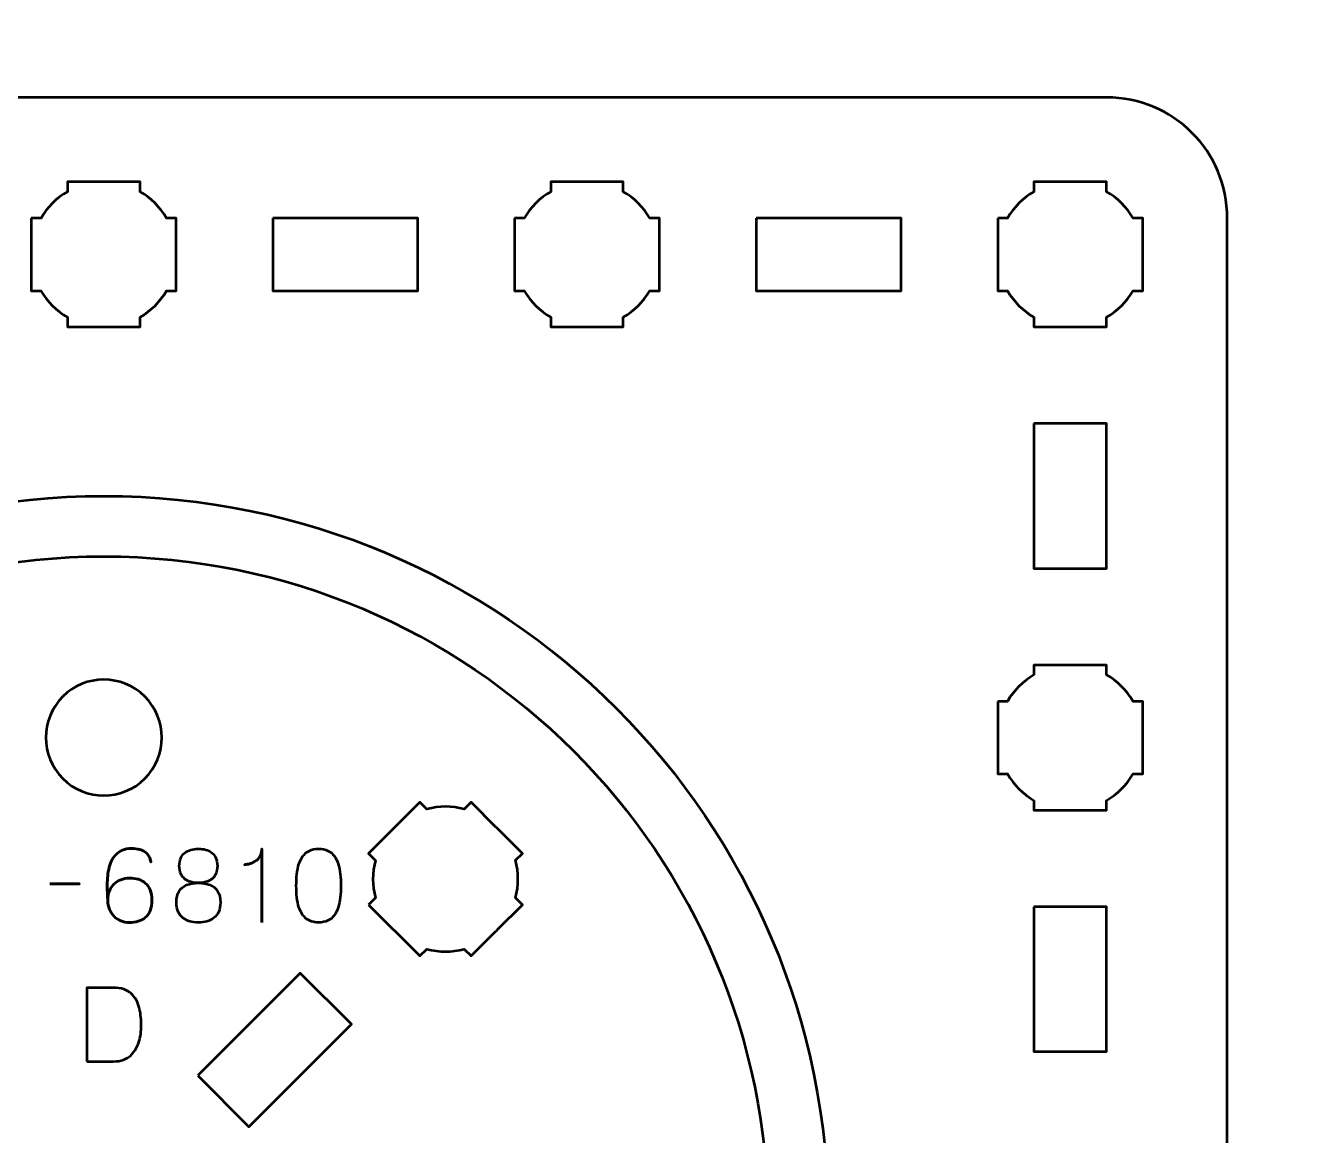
# Model space of a CAD drawing. Header units: centimetres. Extents: x -21 to 0, y -29.7 to 0.
# Drawn here: x -15.82 to -10.5, y -15.12 to -10.53 of the extents above; entities that cross this region are included whole.
import ezdxf

# ---------------------------------------------------------------- set-up
doc = ezdxf.new("R2010")
doc.units = ezdxf.units.CM
doc.header["$MEASUREMENT"] = 0
doc.layers.add('Layer 1', color=7, linetype='Continuous')

msp = doc.modelspace()

# ---------------------------------------------------------------- linework, layer by layer
at = {"layer": 'Layer 1', "color": 3, "lineweight": 53}
for centre, major_axis in [((-15.49369, -15.47442), (0, 3)), ((-15.49368, -15.47441), (0, 2.75))]:
    msp.add_ellipse(centre, major_axis=major_axis, ratio=1, dxfattribs=at)
at = {"layer": 'Layer 1', "color": 1, "lineweight": 53}
msp.add_open_spline([(-21.00003, -29.19995), (-21.00003, -29.19995), (-21.00003, -1.69992), (-21.00003, -1.69992), (-21.00003, -1.69992), (-21.00003, -1.61709), (-20.93286, -1.54992), (-20.85003, -1.54992), (-20.85003, -1.54992), (-20.7672, -1.54992), (-20.70003, -1.48275), (-20.70003, -1.39992), (-20.70003, -1.39992), (-20.70003, -1.31709), (-20.7672, -1.24992), (-20.85003, -1.24992), (-20.85003, -1.24992), (-20.93286, -1.24992), (-21.00003, -1.18275), (-21.00003, -1.09992), (-21.00003, -1.09992), (-21.00003, -1.09992), (-21.00003, -0.49992), (-21.00003, -0.49992), (-21.00003, -0.49992), (-21.00003, -0.22295), (-20.77694, 0.00004), (-20.49994, 0.00004), (-20.49994, 0.00004), (-20.49994, 0.00004), (-0.50008, 0.00004), (-0.50008, 0.00004), (-0.50008, 0.00004), (-0.22294, 0.00004), (0.00002, -0.22295), (0.00002, -0.49992), (0.00002, -0.49992), (0.00002, -0.49992), (0.00002, -29.19995), (0.00002, -29.19995), (0.00002, -29.19995), (0.00002, -29.47695), (-0.22294, -29.70004), (-0.50008, -29.70004), (-0.50008, -29.70004), (-0.50008, -29.70004), (-20.49994, -29.70004), (-20.49994, -29.70004), (-20.49994, -29.70004), (-20.77694, -29.70004), (-21.00003, -29.47695), (-21.00003, -29.19995)], degree=3, knots=[0, 0, 0, 0, 0.0769231, 0.0769231, 0.0769231, 0.0769231, 0.1538462, 0.1538462, 0.1538462, 0.1538462, 0.2307692, 0.2307692, 0.2307692, 0.2307692, 0.3076923, 0.3076923, 0.3076923, 0.3076923, 0.3846154, 0.3846154, 0.3846154, 0.3846154, 0.4615385, 0.4615385, 0.4615385, 0.4615385, 0.5384615, 0.5384615, 0.5384615, 0.5384615, 0.6153846, 0.6153846, 0.6153846, 0.6153846, 0.6923077, 0.6923077, 0.6923077, 0.6923077, 0.7692308, 0.7692308, 0.7692308, 0.7692308, 0.8461538, 0.8461538, 0.8461538, 0.8461538, 0.9230769, 0.9230769, 0.9230769, 0.9230769, 1, 1, 1, 1], dxfattribs=at)
at = {"layer": 'Layer 1', "color": 3, "lineweight": 53}
msp.add_open_spline([(-19.64363, -10.82436), (-19.64363, -10.82436), (-11.34373, -10.82436), (-11.34373, -10.82436), (-11.34373, -10.82436), (-11.06673, -10.82436), (-10.84363, -11.04746), (-10.84363, -11.32446), (-10.84363, -11.32446), (-10.84363, -11.32446), (-10.84363, -19.62436), (-10.84363, -19.62436), (-10.84363, -19.62436), (-10.84363, -19.90136), (-11.06673, -20.12446), (-11.34373, -20.12446), (-11.34373, -20.12446), (-11.34373, -20.12446), (-19.64363, -20.12446), (-19.64363, -20.12446), (-19.64363, -20.12446), (-19.92063, -20.12446), (-20.14373, -19.90136), (-20.14373, -19.62436), (-20.14373, -19.62436), (-20.14373, -19.62436), (-20.14373, -11.32446), (-20.14373, -11.32446), (-20.14373, -11.32446), (-20.14373, -11.04746), (-19.92063, -10.82436), (-19.64363, -10.82436)], degree=3, knots=[0, 0, 0, 0, 0.125, 0.125, 0.125, 0.125, 0.25, 0.25, 0.25, 0.25, 0.375, 0.375, 0.375, 0.375, 0.5, 0.5, 0.5, 0.5, 0.625, 0.625, 0.625, 0.625, 0.75, 0.75, 0.75, 0.75, 0.875, 0.875, 0.875, 0.875, 1, 1, 1, 1], dxfattribs=at)
at = {"layer": 'Layer 1', "lineweight": 53}
for points, knots in [([(-15.79369, -11.32438), (-15.79369, -11.32438), (-15.75349, -11.32438), (-15.75349, -11.32438), (-15.75349, -11.32438), (-15.72716, -11.27886), (-15.6892, -11.24093), (-15.64369, -11.2146), (-15.64369, -11.2146), (-15.64369, -11.2146), (-15.64369, -11.17438), (-15.64369, -11.17438), (-15.64369, -11.17438), (-15.64369, -11.17438), (-15.34369, -11.17438), (-15.34369, -11.17438), (-15.34369, -11.17438), (-15.34369, -11.17438), (-15.34369, -11.21457), (-15.34369, -11.21457), (-15.34369, -11.21457), (-15.29816, -11.2409), (-15.26017, -11.27885), (-15.23381, -11.32438), (-15.23381, -11.32438), (-15.23381, -11.32438), (-15.19369, -11.32438), (-15.19369, -11.32438), (-15.19369, -11.32438), (-15.19369, -11.32438), (-15.19369, -11.4698), (-15.19369, -11.4698), (-15.19369, -11.4698), (-15.19369, -11.4698), (-15.19363, -11.47445), (-15.19363, -11.47445), (-15.19363, -11.47445), (-15.19363, -11.47445), (-15.19369, -11.47909), (-15.19369, -11.47909), (-15.19369, -11.47909), (-15.19369, -11.47909), (-15.19369, -11.62438), (-15.19369, -11.62438), (-15.19369, -11.62438), (-15.19369, -11.62438), (-15.23376, -11.62438), (-15.23376, -11.62438), (-15.23376, -11.62438), (-15.26011, -11.66995), (-15.29811, -11.70796), (-15.34369, -11.73432), (-15.34369, -11.73432), (-15.34369, -11.73432), (-15.34369, -11.77438), (-15.34369, -11.77438), (-15.34369, -11.77438), (-15.34369, -11.77438), (-15.48697, -11.77438), (-15.48697, -11.77438), (-15.48697, -11.77438), (-15.48697, -11.77438), (-15.49364, -11.77446), (-15.49364, -11.77446), (-15.49364, -11.77446), (-15.49364, -11.77446), (-15.50032, -11.77438), (-15.50032, -11.77438), (-15.50032, -11.77438), (-15.50032, -11.77438), (-15.64369, -11.77438), (-15.64369, -11.77438), (-15.64369, -11.77438), (-15.64369, -11.77438), (-15.64369, -11.73428), (-15.64369, -11.73428), (-15.64369, -11.73428), (-15.68923, -11.70792), (-15.72721, -11.66993), (-15.75354, -11.62438), (-15.75354, -11.62438), (-15.75354, -11.62438), (-15.79369, -11.62438), (-15.79369, -11.62438), (-15.79369, -11.62438), (-15.79369, -11.62438), (-15.79369, -11.32438), (-15.79369, -11.32438)], [0, 0, 0, 0, 0.0454545, 0.0454545, 0.0454545, 0.0454545, 0.0909091, 0.0909091, 0.0909091, 0.0909091, 0.1363636, 0.1363636, 0.1363636, 0.1363636, 0.1818182, 0.1818182, 0.1818182, 0.1818182, 0.2272727, 0.2272727, 0.2272727, 0.2272727, 0.2727273, 0.2727273, 0.2727273, 0.2727273, 0.3181818, 0.3181818, 0.3181818, 0.3181818, 0.3636364, 0.3636364, 0.3636364, 0.3636364, 0.4090909, 0.4090909, 0.4090909, 0.4090909, 0.4545455, 0.4545455, 0.4545455, 0.4545455, 0.5, 0.5, 0.5, 0.5, 0.5454545, 0.5454545, 0.5454545, 0.5454545, 0.5909091, 0.5909091, 0.5909091, 0.5909091, 0.6363636, 0.6363636, 0.6363636, 0.6363636, 0.6818182, 0.6818182, 0.6818182, 0.6818182, 0.7272727, 0.7272727, 0.7272727, 0.7272727, 0.7727273, 0.7727273, 0.7727273, 0.7727273, 0.8181818, 0.8181818, 0.8181818, 0.8181818, 0.8636364, 0.8636364, 0.8636364, 0.8636364, 0.9090909, 0.9090909, 0.9090909, 0.9090909, 0.9545455, 0.9545455, 0.9545455, 0.9545455, 1, 1, 1, 1]), ([(-13.79369, -11.32438), (-13.79369, -11.32438), (-13.75349, -11.32438), (-13.75349, -11.32438), (-13.75349, -11.32438), (-13.72716, -11.27886), (-13.6892, -11.24093), (-13.64369, -11.2146), (-13.64369, -11.2146), (-13.64369, -11.2146), (-13.64369, -11.17438), (-13.64369, -11.17438), (-13.64369, -11.17438), (-13.64369, -11.17438), (-13.34369, -11.17438), (-13.34369, -11.17438), (-13.34369, -11.17438), (-13.34369, -11.17438), (-13.34369, -11.21457), (-13.34369, -11.21457), (-13.34369, -11.21457), (-13.29816, -11.2409), (-13.26017, -11.27885), (-13.23381, -11.32438), (-13.23381, -11.32438), (-13.23381, -11.32438), (-13.19369, -11.32438), (-13.19369, -11.32438), (-13.19369, -11.32438), (-13.19369, -11.32438), (-13.19369, -11.4698), (-13.19369, -11.4698), (-13.19369, -11.4698), (-13.19369, -11.4698), (-13.19363, -11.47445), (-13.19363, -11.47445), (-13.19363, -11.47445), (-13.19363, -11.47445), (-13.19369, -11.47909), (-13.19369, -11.47909), (-13.19369, -11.47909), (-13.19369, -11.47909), (-13.19369, -11.62438), (-13.19369, -11.62438), (-13.19369, -11.62438), (-13.19369, -11.62438), (-13.23376, -11.62438), (-13.23376, -11.62438), (-13.23376, -11.62438), (-13.26011, -11.66995), (-13.29811, -11.70796), (-13.34369, -11.73432), (-13.34369, -11.73432), (-13.34369, -11.73432), (-13.34369, -11.77438), (-13.34369, -11.77438), (-13.34369, -11.77438), (-13.34369, -11.77438), (-13.48697, -11.77438), (-13.48697, -11.77438), (-13.48697, -11.77438), (-13.48697, -11.77438), (-13.49364, -11.77446), (-13.49364, -11.77446), (-13.49364, -11.77446), (-13.49364, -11.77446), (-13.50032, -11.77438), (-13.50032, -11.77438), (-13.50032, -11.77438), (-13.50032, -11.77438), (-13.64369, -11.77438), (-13.64369, -11.77438), (-13.64369, -11.77438), (-13.64369, -11.77438), (-13.64369, -11.73428), (-13.64369, -11.73428), (-13.64369, -11.73428), (-13.68923, -11.70792), (-13.72721, -11.66993), (-13.75354, -11.62438), (-13.75354, -11.62438), (-13.75354, -11.62438), (-13.79369, -11.62438), (-13.79369, -11.62438), (-13.79369, -11.62438), (-13.79369, -11.62438), (-13.79369, -11.32438), (-13.79369, -11.32438)], [0, 0, 0, 0, 0.0454545, 0.0454545, 0.0454545, 0.0454545, 0.0909091, 0.0909091, 0.0909091, 0.0909091, 0.1363636, 0.1363636, 0.1363636, 0.1363636, 0.1818182, 0.1818182, 0.1818182, 0.1818182, 0.2272727, 0.2272727, 0.2272727, 0.2272727, 0.2727273, 0.2727273, 0.2727273, 0.2727273, 0.3181818, 0.3181818, 0.3181818, 0.3181818, 0.3636364, 0.3636364, 0.3636364, 0.3636364, 0.4090909, 0.4090909, 0.4090909, 0.4090909, 0.4545455, 0.4545455, 0.4545455, 0.4545455, 0.5, 0.5, 0.5, 0.5, 0.5454545, 0.5454545, 0.5454545, 0.5454545, 0.5909091, 0.5909091, 0.5909091, 0.5909091, 0.6363636, 0.6363636, 0.6363636, 0.6363636, 0.6818182, 0.6818182, 0.6818182, 0.6818182, 0.7272727, 0.7272727, 0.7272727, 0.7272727, 0.7727273, 0.7727273, 0.7727273, 0.7727273, 0.8181818, 0.8181818, 0.8181818, 0.8181818, 0.8636364, 0.8636364, 0.8636364, 0.8636364, 0.9090909, 0.9090909, 0.9090909, 0.9090909, 0.9545455, 0.9545455, 0.9545455, 0.9545455, 1, 1, 1, 1]), ([(-11.79369, -11.32438), (-11.79369, -11.32438), (-11.75349, -11.32438), (-11.75349, -11.32438), (-11.75349, -11.32438), (-11.72716, -11.27886), (-11.6892, -11.24093), (-11.64369, -11.2146), (-11.64369, -11.2146), (-11.64369, -11.2146), (-11.64369, -11.17438), (-11.64369, -11.17438), (-11.64369, -11.17438), (-11.64369, -11.17438), (-11.34369, -11.17438), (-11.34369, -11.17438), (-11.34369, -11.17438), (-11.34369, -11.17438), (-11.34369, -11.21457), (-11.34369, -11.21457), (-11.34369, -11.21457), (-11.29816, -11.2409), (-11.26017, -11.27885), (-11.23381, -11.32438), (-11.23381, -11.32438), (-11.23381, -11.32438), (-11.19369, -11.32438), (-11.19369, -11.32438), (-11.19369, -11.32438), (-11.19369, -11.32438), (-11.19369, -11.4698), (-11.19369, -11.4698), (-11.19369, -11.4698), (-11.19369, -11.4698), (-11.19363, -11.47445), (-11.19363, -11.47445), (-11.19363, -11.47445), (-11.19363, -11.47445), (-11.19369, -11.47909), (-11.19369, -11.47909), (-11.19369, -11.47909), (-11.19369, -11.47909), (-11.19369, -11.62438), (-11.19369, -11.62438), (-11.19369, -11.62438), (-11.19369, -11.62438), (-11.23376, -11.62438), (-11.23376, -11.62438), (-11.23376, -11.62438), (-11.26011, -11.66995), (-11.29811, -11.70796), (-11.34369, -11.73432), (-11.34369, -11.73432), (-11.34369, -11.73432), (-11.34369, -11.77438), (-11.34369, -11.77438), (-11.34369, -11.77438), (-11.34369, -11.77438), (-11.48697, -11.77438), (-11.48697, -11.77438), (-11.48697, -11.77438), (-11.48697, -11.77438), (-11.49364, -11.77446), (-11.49364, -11.77446), (-11.49364, -11.77446), (-11.49364, -11.77446), (-11.50032, -11.77438), (-11.50032, -11.77438), (-11.50032, -11.77438), (-11.50032, -11.77438), (-11.64369, -11.77438), (-11.64369, -11.77438), (-11.64369, -11.77438), (-11.64369, -11.77438), (-11.64369, -11.73428), (-11.64369, -11.73428), (-11.64369, -11.73428), (-11.68923, -11.70792), (-11.72721, -11.66993), (-11.75354, -11.62438), (-11.75354, -11.62438), (-11.75354, -11.62438), (-11.79369, -11.62438), (-11.79369, -11.62438), (-11.79369, -11.62438), (-11.79369, -11.62438), (-11.79369, -11.32438), (-11.79369, -11.32438)], [0, 0, 0, 0, 0.0454545, 0.0454545, 0.0454545, 0.0454545, 0.0909091, 0.0909091, 0.0909091, 0.0909091, 0.1363636, 0.1363636, 0.1363636, 0.1363636, 0.1818182, 0.1818182, 0.1818182, 0.1818182, 0.2272727, 0.2272727, 0.2272727, 0.2272727, 0.2727273, 0.2727273, 0.2727273, 0.2727273, 0.3181818, 0.3181818, 0.3181818, 0.3181818, 0.3636364, 0.3636364, 0.3636364, 0.3636364, 0.4090909, 0.4090909, 0.4090909, 0.4090909, 0.4545455, 0.4545455, 0.4545455, 0.4545455, 0.5, 0.5, 0.5, 0.5, 0.5454545, 0.5454545, 0.5454545, 0.5454545, 0.5909091, 0.5909091, 0.5909091, 0.5909091, 0.6363636, 0.6363636, 0.6363636, 0.6363636, 0.6818182, 0.6818182, 0.6818182, 0.6818182, 0.7272727, 0.7272727, 0.7272727, 0.7272727, 0.7727273, 0.7727273, 0.7727273, 0.7727273, 0.8181818, 0.8181818, 0.8181818, 0.8181818, 0.8636364, 0.8636364, 0.8636364, 0.8636364, 0.9090909, 0.9090909, 0.9090909, 0.9090909, 0.9545455, 0.9545455, 0.9545455, 0.9545455, 1, 1, 1, 1]), ([(-14.79365, -11.32446), (-14.79365, -11.32446), (-14.19365, -11.32446), (-14.19365, -11.32446), (-14.19365, -11.32446), (-14.19365, -11.32446), (-14.19365, -11.62446), (-14.19365, -11.62446), (-14.19365, -11.62446), (-14.19365, -11.62446), (-14.79365, -11.62446), (-14.79365, -11.62446), (-14.79365, -11.62446), (-14.79365, -11.62446), (-14.79365, -11.32446), (-14.79365, -11.32446)], [0, 0, 0, 0, 0.25, 0.25, 0.25, 0.25, 0.5, 0.5, 0.5, 0.5, 0.75, 0.75, 0.75, 0.75, 1, 1, 1, 1]), ([(-12.79368, -11.32446), (-12.79368, -11.32446), (-12.19368, -11.32446), (-12.19368, -11.32446), (-12.19368, -11.32446), (-12.19368, -11.32446), (-12.19368, -11.62446), (-12.19368, -11.62446), (-12.19368, -11.62446), (-12.19368, -11.62446), (-12.79368, -11.62446), (-12.79368, -11.62446), (-12.79368, -11.62446), (-12.79368, -11.62446), (-12.79368, -11.32446), (-12.79368, -11.32446)], [0, 0, 0, 0, 0.25, 0.25, 0.25, 0.25, 0.5, 0.5, 0.5, 0.5, 0.75, 0.75, 0.75, 0.75, 1, 1, 1, 1]), ([(-11.64373, -12.17441), (-11.64373, -12.17441), (-11.34373, -12.17441), (-11.34373, -12.17441), (-11.34373, -12.17441), (-11.34373, -12.17441), (-11.34373, -12.77441), (-11.34373, -12.77441), (-11.34373, -12.77441), (-11.34373, -12.77441), (-11.64373, -12.77441), (-11.64373, -12.77441), (-11.64373, -12.77441), (-11.64373, -12.77441), (-11.64373, -12.17441), (-11.64373, -12.17441)], [0, 0, 0, 0, 0.25, 0.25, 0.25, 0.25, 0.5, 0.5, 0.5, 0.5, 0.75, 0.75, 0.75, 0.75, 1, 1, 1, 1]), ([(-11.79369, -13.32438), (-11.79369, -13.32438), (-11.75349, -13.32438), (-11.75349, -13.32438), (-11.75349, -13.32438), (-11.72716, -13.27886), (-11.6892, -13.24093), (-11.64369, -13.2146), (-11.64369, -13.2146), (-11.64369, -13.2146), (-11.64369, -13.17438), (-11.64369, -13.17438), (-11.64369, -13.17438), (-11.64369, -13.17438), (-11.34369, -13.17438), (-11.34369, -13.17438), (-11.34369, -13.17438), (-11.34369, -13.17438), (-11.34369, -13.21457), (-11.34369, -13.21457), (-11.34369, -13.21457), (-11.29816, -13.2409), (-11.26017, -13.27885), (-11.23381, -13.32438), (-11.23381, -13.32438), (-11.23381, -13.32438), (-11.19369, -13.32438), (-11.19369, -13.32438), (-11.19369, -13.32438), (-11.19369, -13.32438), (-11.19369, -13.4698), (-11.19369, -13.4698), (-11.19369, -13.4698), (-11.19369, -13.4698), (-11.19363, -13.47445), (-11.19363, -13.47445), (-11.19363, -13.47445), (-11.19363, -13.47445), (-11.19369, -13.47909), (-11.19369, -13.47909), (-11.19369, -13.47909), (-11.19369, -13.47909), (-11.19369, -13.62438), (-11.19369, -13.62438), (-11.19369, -13.62438), (-11.19369, -13.62438), (-11.23376, -13.62438), (-11.23376, -13.62438), (-11.23376, -13.62438), (-11.26011, -13.66995), (-11.29811, -13.70796), (-11.34369, -13.73432), (-11.34369, -13.73432), (-11.34369, -13.73432), (-11.34369, -13.77438), (-11.34369, -13.77438), (-11.34369, -13.77438), (-11.34369, -13.77438), (-11.48697, -13.77438), (-11.48697, -13.77438), (-11.48697, -13.77438), (-11.48697, -13.77438), (-11.49364, -13.77446), (-11.49364, -13.77446), (-11.49364, -13.77446), (-11.49364, -13.77446), (-11.50032, -13.77438), (-11.50032, -13.77438), (-11.50032, -13.77438), (-11.50032, -13.77438), (-11.64369, -13.77438), (-11.64369, -13.77438), (-11.64369, -13.77438), (-11.64369, -13.77438), (-11.64369, -13.73428), (-11.64369, -13.73428), (-11.64369, -13.73428), (-11.68923, -13.70792), (-11.72721, -13.66993), (-11.75354, -13.62438), (-11.75354, -13.62438), (-11.75354, -13.62438), (-11.79369, -13.62438), (-11.79369, -13.62438), (-11.79369, -13.62438), (-11.79369, -13.62438), (-11.79369, -13.32438), (-11.79369, -13.32438)], [0, 0, 0, 0, 0.0454545, 0.0454545, 0.0454545, 0.0454545, 0.0909091, 0.0909091, 0.0909091, 0.0909091, 0.1363636, 0.1363636, 0.1363636, 0.1363636, 0.1818182, 0.1818182, 0.1818182, 0.1818182, 0.2272727, 0.2272727, 0.2272727, 0.2272727, 0.2727273, 0.2727273, 0.2727273, 0.2727273, 0.3181818, 0.3181818, 0.3181818, 0.3181818, 0.3636364, 0.3636364, 0.3636364, 0.3636364, 0.4090909, 0.4090909, 0.4090909, 0.4090909, 0.4545455, 0.4545455, 0.4545455, 0.4545455, 0.5, 0.5, 0.5, 0.5, 0.5454545, 0.5454545, 0.5454545, 0.5454545, 0.5909091, 0.5909091, 0.5909091, 0.5909091, 0.6363636, 0.6363636, 0.6363636, 0.6363636, 0.6818182, 0.6818182, 0.6818182, 0.6818182, 0.7272727, 0.7272727, 0.7272727, 0.7272727, 0.7727273, 0.7727273, 0.7727273, 0.7727273, 0.8181818, 0.8181818, 0.8181818, 0.8181818, 0.8636364, 0.8636364, 0.8636364, 0.8636364, 0.9090909, 0.9090909, 0.9090909, 0.9090909, 0.9545455, 0.9545455, 0.9545455, 0.9545455, 1, 1, 1, 1]), ([(-15.66339, -13.30469), (-15.56967, -13.21097), (-15.41767, -13.21097), (-15.32395, -13.30469), (-15.32395, -13.30469), (-15.23023, -13.39841), (-15.23023, -13.55041), (-15.32395, -13.64413), (-15.32395, -13.64413), (-15.41767, -13.73785), (-15.56967, -13.73785), (-15.66339, -13.64413), (-15.66339, -13.64413), (-15.75711, -13.55041), (-15.75711, -13.39841), (-15.66339, -13.30469)], [0, 0, 0, 0, 0.25, 0.25, 0.25, 0.25, 0.5, 0.5, 0.5, 0.5, 0.75, 0.75, 0.75, 0.75, 1, 1, 1, 1]), ([(-14.39768, -14.16625), (-14.39768, -14.16625), (-14.36925, -14.13783), (-14.36925, -14.13783), (-14.36925, -14.13783), (-14.38282, -14.08702), (-14.3828, -14.03336), (-14.36924, -13.98256), (-14.36924, -13.98256), (-14.36924, -13.98256), (-14.39768, -13.95412), (-14.39768, -13.95412), (-14.39768, -13.95412), (-14.39768, -13.95412), (-14.18554, -13.74199), (-14.18554, -13.74199), (-14.18554, -13.74199), (-14.18554, -13.74199), (-14.15713, -13.77041), (-14.15713, -13.77041), (-14.15713, -13.77041), (-14.10631, -13.75683), (-14.05262, -13.7568), (-14.00178, -13.77036), (-14.00178, -13.77036), (-14.00178, -13.77036), (-13.97341, -13.74199), (-13.97341, -13.74199), (-13.97341, -13.74199), (-13.97341, -13.74199), (-13.87059, -13.84482), (-13.87059, -13.84482), (-13.87059, -13.84482), (-13.87059, -13.84482), (-13.86725, -13.84806), (-13.86725, -13.84806), (-13.86725, -13.84806), (-13.86725, -13.84806), (-13.86402, -13.85138), (-13.86402, -13.85138), (-13.86402, -13.85138), (-13.86402, -13.85138), (-13.76128, -13.95412), (-13.76128, -13.95412), (-13.76128, -13.95412), (-13.76128, -13.95412), (-13.78961, -13.98245), (-13.78961, -13.98245), (-13.78961, -13.98245), (-13.77602, -14.03331), (-13.77602, -14.08706), (-13.78961, -14.13793), (-13.78961, -14.13793), (-13.78961, -14.13793), (-13.76128, -14.16625), (-13.76128, -14.16625), (-13.76128, -14.16625), (-13.76128, -14.16625), (-13.8626, -14.26757), (-13.8626, -14.26757), (-13.8626, -14.26757), (-13.8626, -14.26757), (-13.86725, -14.27234), (-13.86725, -14.27234), (-13.86725, -14.27234), (-13.86725, -14.27234), (-13.87203, -14.27701), (-13.87203, -14.27701), (-13.87203, -14.27701), (-13.87203, -14.27701), (-13.97341, -14.37838), (-13.97341, -14.37838), (-13.97341, -14.37838), (-13.97341, -14.37838), (-14.00177, -14.35003), (-14.00177, -14.35003), (-14.00177, -14.35003), (-14.05261, -14.36359), (-14.10633, -14.36358), (-14.15715, -14.34999), (-14.15715, -14.34999), (-14.15715, -14.34999), (-14.18554, -14.37838), (-14.18554, -14.37838), (-14.18554, -14.37838), (-14.18554, -14.37838), (-14.39768, -14.16625), (-14.39768, -14.16625)], [0, 0, 0, 0, 0.0454545, 0.0454545, 0.0454545, 0.0454545, 0.0909091, 0.0909091, 0.0909091, 0.0909091, 0.1363636, 0.1363636, 0.1363636, 0.1363636, 0.1818182, 0.1818182, 0.1818182, 0.1818182, 0.2272727, 0.2272727, 0.2272727, 0.2272727, 0.2727273, 0.2727273, 0.2727273, 0.2727273, 0.3181818, 0.3181818, 0.3181818, 0.3181818, 0.3636364, 0.3636364, 0.3636364, 0.3636364, 0.4090909, 0.4090909, 0.4090909, 0.4090909, 0.4545455, 0.4545455, 0.4545455, 0.4545455, 0.5, 0.5, 0.5, 0.5, 0.5454545, 0.5454545, 0.5454545, 0.5454545, 0.5909091, 0.5909091, 0.5909091, 0.5909091, 0.6363636, 0.6363636, 0.6363636, 0.6363636, 0.6818182, 0.6818182, 0.6818182, 0.6818182, 0.7272727, 0.7272727, 0.7272727, 0.7272727, 0.7727273, 0.7727273, 0.7727273, 0.7727273, 0.8181818, 0.8181818, 0.8181818, 0.8181818, 0.8636364, 0.8636364, 0.8636364, 0.8636364, 0.9090909, 0.9090909, 0.9090909, 0.9090909, 0.9545455, 0.9545455, 0.9545455, 0.9545455, 1, 1, 1, 1]), ([(-11.64373, -14.17437), (-11.64373, -14.17437), (-11.34373, -14.17437), (-11.34373, -14.17437), (-11.34373, -14.17437), (-11.34373, -14.17437), (-11.34373, -14.77438), (-11.34373, -14.77438), (-11.34373, -14.77438), (-11.34373, -14.77438), (-11.64373, -14.77438), (-11.64373, -14.77438), (-11.64373, -14.77438), (-11.64373, -14.77438), (-11.64373, -14.17437), (-11.64373, -14.17437)], [0, 0, 0, 0, 0.25, 0.25, 0.25, 0.25, 0.5, 0.5, 0.5, 0.5, 0.75, 0.75, 0.75, 0.75, 1, 1, 1, 1]), ([(-15.10481, -14.87342), (-15.10481, -14.87342), (-14.68054, -14.44915), (-14.68054, -14.44915), (-14.68054, -14.44915), (-14.68054, -14.44915), (-14.46841, -14.66128), (-14.46841, -14.66128), (-14.46841, -14.66128), (-14.46841, -14.66128), (-14.89268, -15.08555), (-14.89268, -15.08555), (-14.89268, -15.08555), (-14.89268, -15.08555), (-15.10481, -14.87342), (-15.10481, -14.87342)], [0, 0, 0, 0, 0.25, 0.25, 0.25, 0.25, 0.5, 0.5, 0.5, 0.5, 0.75, 0.75, 0.75, 0.75, 1, 1, 1, 1])]:
    msp.add_open_spline(points, degree=3, knots=knots, dxfattribs=at)
at = {"layer": 'Layer 1', "color": 5, "lineweight": 53}
for points, knots in [([(-15.47737, -14.14793), (-15.4773, -14.1341), (-15.47505, -14.12161), (-15.47053, -14.11032), (-15.47053, -14.11032), (-15.46609, -14.0991), (-15.45981, -14.08944), (-15.45169, -14.08132), (-15.45169, -14.08132), (-15.44365, -14.07328), (-15.43412, -14.06707), (-15.42326, -14.0627), (-15.42326, -14.0627), (-15.41239, -14.05832), (-15.40047, -14.05614), (-15.38763, -14.05606), (-15.38763, -14.05606), (-15.37472, -14.05599), (-15.36265, -14.05762), (-15.35143, -14.06086), (-15.35143, -14.06086), (-15.34021, -14.06404), (-15.33041, -14.06926), (-15.32187, -14.07646), (-15.32187, -14.07646), (-15.31333, -14.08358), (-15.30663, -14.09304), (-15.30183, -14.10482), (-15.30183, -14.10482), (-15.29704, -14.1166), (-15.29457, -14.13092), (-15.2945, -14.14793), (-15.2945, -14.14793), (-15.29457, -14.16493), (-15.29704, -14.17925), (-15.30183, -14.19104), (-15.30183, -14.19104), (-15.30663, -14.20282), (-15.31333, -14.21227), (-15.32187, -14.2194), (-15.32187, -14.2194), (-15.33041, -14.2266), (-15.34021, -14.23182), (-15.35143, -14.23499), (-15.35143, -14.23499), (-15.36265, -14.23824), (-15.37472, -14.23986), (-15.38763, -14.23979), (-15.38763, -14.23979), (-15.40047, -14.23972), (-15.41225, -14.23753), (-15.42305, -14.23316), (-15.42305, -14.23316), (-15.43377, -14.22878), (-15.44308, -14.22257), (-15.45106, -14.21446), (-15.45106, -14.21446), (-15.45903, -14.20642), (-15.46531, -14.19675), (-15.46982, -14.18546), (-15.46982, -14.18546), (-15.47441, -14.17424), (-15.47688, -14.16176), (-15.47737, -14.14793), (-15.47737, -14.14793), (-15.47766, -14.14094), (-15.47801, -14.13262), (-15.4785, -14.12295), (-15.4785, -14.12295), (-15.479, -14.11321), (-15.47928, -14.10263), (-15.47935, -14.09127), (-15.47935, -14.09127), (-15.47942, -14.07984), (-15.47907, -14.06806), (-15.47815, -14.05599), (-15.47815, -14.05599), (-15.4773, -14.04386), (-15.47561, -14.03193), (-15.47314, -14.02015), (-15.47314, -14.02015), (-15.47067, -14.00844), (-15.46714, -13.99736), (-15.46249, -13.98699), (-15.46249, -13.98699), (-15.45783, -13.97662), (-15.45183, -13.96745), (-15.44442, -13.95947), (-15.44442, -13.95947), (-15.43695, -13.9515), (-15.42784, -13.94522), (-15.41705, -13.94064), (-15.41705, -13.94064), (-15.40625, -13.93612), (-15.39348, -13.93379), (-15.37874, -13.93372), (-15.37874, -13.93372), (-15.3659, -13.93379), (-15.35503, -13.93506), (-15.346, -13.93753), (-15.346, -13.93753), (-15.33697, -13.94), (-15.32956, -13.94332), (-15.32363, -13.94741), (-15.32363, -13.94741), (-15.31778, -13.95157), (-15.31312, -13.95609), (-15.30974, -13.9611), (-15.30974, -13.9611), (-15.30635, -13.96604), (-15.30381, -13.97105), (-15.30226, -13.97606), (-15.30226, -13.97606), (-15.30063, -13.98106), (-15.29958, -13.98572), (-15.29915, -13.99003), (-15.29915, -13.99003), (-15.29958, -13.98572), (-15.30063, -13.98106), (-15.30226, -13.97606), (-15.30226, -13.97606), (-15.30381, -13.97105), (-15.30635, -13.96604), (-15.30974, -13.9611), (-15.30974, -13.9611), (-15.31312, -13.95609), (-15.31778, -13.95157), (-15.32363, -13.94741), (-15.32363, -13.94741), (-15.32956, -13.94332), (-15.33697, -13.94), (-15.346, -13.93753), (-15.346, -13.93753), (-15.35503, -13.93506), (-15.3659, -13.93379), (-15.37874, -13.93372), (-15.37874, -13.93372), (-15.39348, -13.93379), (-15.40625, -13.93612), (-15.41705, -13.94064), (-15.41705, -13.94064), (-15.42784, -13.94522), (-15.43695, -13.9515), (-15.44442, -13.95947), (-15.44442, -13.95947), (-15.45183, -13.96745), (-15.45783, -13.97662), (-15.46249, -13.98699), (-15.46249, -13.98699), (-15.46714, -13.99736), (-15.47067, -14.00844), (-15.47314, -14.02015), (-15.47314, -14.02015), (-15.47561, -14.03193), (-15.4773, -14.04386), (-15.47815, -14.05599), (-15.47815, -14.05599), (-15.47907, -14.06806), (-15.47942, -14.07984), (-15.47935, -14.09127), (-15.47935, -14.09127), (-15.47928, -14.10263), (-15.479, -14.11321), (-15.4785, -14.12295), (-15.4785, -14.12295), (-15.47801, -14.13262), (-15.47766, -14.14094), (-15.47737, -14.14793), (-15.47737, -14.14793), (-15.47688, -14.16176), (-15.47441, -14.17424), (-15.46982, -14.18546), (-15.46982, -14.18546), (-15.46531, -14.19675), (-15.45903, -14.20642), (-15.45106, -14.21446), (-15.45106, -14.21446), (-15.44308, -14.22257), (-15.43377, -14.22878), (-15.42305, -14.23316), (-15.42305, -14.23316), (-15.41225, -14.23753), (-15.40047, -14.23972), (-15.38763, -14.23979), (-15.38763, -14.23979), (-15.37472, -14.23986), (-15.36265, -14.23824), (-15.35143, -14.23499), (-15.35143, -14.23499), (-15.34021, -14.23182), (-15.33041, -14.2266), (-15.32187, -14.2194), (-15.32187, -14.2194), (-15.31333, -14.21227), (-15.30663, -14.20282), (-15.30183, -14.19104), (-15.30183, -14.19104), (-15.29704, -14.17925), (-15.29457, -14.16493), (-15.2945, -14.14793), (-15.2945, -14.14793), (-15.29457, -14.13092), (-15.29704, -14.1166), (-15.30183, -14.10482), (-15.30183, -14.10482), (-15.30663, -14.09304), (-15.31333, -14.08358), (-15.32187, -14.07646), (-15.32187, -14.07646), (-15.33041, -14.06926), (-15.34021, -14.06404), (-15.35143, -14.06086), (-15.35143, -14.06086), (-15.36265, -14.05762), (-15.37472, -14.05599), (-15.38763, -14.05606), (-15.38763, -14.05606), (-15.40047, -14.05614), (-15.41239, -14.05832), (-15.42326, -14.0627), (-15.42326, -14.0627), (-15.43412, -14.06707), (-15.44365, -14.07328), (-15.45169, -14.08132), (-15.45169, -14.08132), (-15.45981, -14.08944), (-15.46609, -14.0991), (-15.47053, -14.11032), (-15.47053, -14.11032), (-15.47505, -14.12161), (-15.4773, -14.1341), (-15.47737, -14.14793)], [0, 0, 0, 0, 0.0172414, 0.0172414, 0.0172414, 0.0172414, 0.0344828, 0.0344828, 0.0344828, 0.0344828, 0.0517241, 0.0517241, 0.0517241, 0.0517241, 0.0689655, 0.0689655, 0.0689655, 0.0689655, 0.0862069, 0.0862069, 0.0862069, 0.0862069, 0.1034483, 0.1034483, 0.1034483, 0.1034483, 0.1206897, 0.1206897, 0.1206897, 0.1206897, 0.137931, 0.137931, 0.137931, 0.137931, 0.1551724, 0.1551724, 0.1551724, 0.1551724, 0.1724138, 0.1724138, 0.1724138, 0.1724138, 0.1896552, 0.1896552, 0.1896552, 0.1896552, 0.2068966, 0.2068966, 0.2068966, 0.2068966, 0.2241379, 0.2241379, 0.2241379, 0.2241379, 0.2413793, 0.2413793, 0.2413793, 0.2413793, 0.2586207, 0.2586207, 0.2586207, 0.2586207, 0.2758621, 0.2758621, 0.2758621, 0.2758621, 0.2931034, 0.2931034, 0.2931034, 0.2931034, 0.3103448, 0.3103448, 0.3103448, 0.3103448, 0.3275862, 0.3275862, 0.3275862, 0.3275862, 0.3448276, 0.3448276, 0.3448276, 0.3448276, 0.362069, 0.362069, 0.362069, 0.362069, 0.3793103, 0.3793103, 0.3793103, 0.3793103, 0.3965517, 0.3965517, 0.3965517, 0.3965517, 0.4137931, 0.4137931, 0.4137931, 0.4137931, 0.4310345, 0.4310345, 0.4310345, 0.4310345, 0.4482759, 0.4482759, 0.4482759, 0.4482759, 0.4655172, 0.4655172, 0.4655172, 0.4655172, 0.4827586, 0.4827586, 0.4827586, 0.4827586, 0.5, 0.5, 0.5, 0.5, 0.5172414, 0.5172414, 0.5172414, 0.5172414, 0.5344828, 0.5344828, 0.5344828, 0.5344828, 0.5517241, 0.5517241, 0.5517241, 0.5517241, 0.5689655, 0.5689655, 0.5689655, 0.5689655, 0.5862069, 0.5862069, 0.5862069, 0.5862069, 0.6034483, 0.6034483, 0.6034483, 0.6034483, 0.6206897, 0.6206897, 0.6206897, 0.6206897, 0.637931, 0.637931, 0.637931, 0.637931, 0.6551724, 0.6551724, 0.6551724, 0.6551724, 0.6724138, 0.6724138, 0.6724138, 0.6724138, 0.6896552, 0.6896552, 0.6896552, 0.6896552, 0.7068966, 0.7068966, 0.7068966, 0.7068966, 0.7241379, 0.7241379, 0.7241379, 0.7241379, 0.7413793, 0.7413793, 0.7413793, 0.7413793, 0.7586207, 0.7586207, 0.7586207, 0.7586207, 0.7758621, 0.7758621, 0.7758621, 0.7758621, 0.7931034, 0.7931034, 0.7931034, 0.7931034, 0.8103448, 0.8103448, 0.8103448, 0.8103448, 0.8275862, 0.8275862, 0.8275862, 0.8275862, 0.8448276, 0.8448276, 0.8448276, 0.8448276, 0.862069, 0.862069, 0.862069, 0.862069, 0.8793103, 0.8793103, 0.8793103, 0.8793103, 0.8965517, 0.8965517, 0.8965517, 0.8965517, 0.9137931, 0.9137931, 0.9137931, 0.9137931, 0.9310345, 0.9310345, 0.9310345, 0.9310345, 0.9482759, 0.9482759, 0.9482759, 0.9482759, 0.9655172, 0.9655172, 0.9655172, 0.9655172, 0.9827586, 0.9827586, 0.9827586, 0.9827586, 1, 1, 1, 1]), ([(-15.1023, -14.07596), (-15.09144, -14.07596), (-15.08128, -14.07469), (-15.07175, -14.07215), (-15.07175, -14.07215), (-15.0623, -14.06954), (-15.05397, -14.06545), (-15.04671, -14.05987), (-15.04671, -14.05987), (-15.03951, -14.0543), (-15.03387, -14.04703), (-15.02977, -14.03807), (-15.02977, -14.03807), (-15.02568, -14.02918), (-15.02364, -14.01839), (-15.02357, -14.00569), (-15.02357, -14.00569), (-15.02364, -13.99299), (-15.02561, -13.98212), (-15.02949, -13.97309), (-15.02949, -13.97309), (-15.03337, -13.96406), (-15.03888, -13.95665), (-15.04593, -13.95094), (-15.04593, -13.95094), (-15.05299, -13.94529), (-15.06131, -13.94113), (-15.07091, -13.93852), (-15.07091, -13.93852), (-15.08043, -13.93591), (-15.09095, -13.93478), (-15.1023, -13.93499), (-15.1023, -13.93499), (-15.11366, -13.93513), (-15.12418, -13.93662), (-15.1337, -13.93923), (-15.1337, -13.93923), (-15.1433, -13.94191), (-15.15162, -13.946), (-15.15868, -13.95157), (-15.15868, -13.95157), (-15.16573, -13.95715), (-15.17124, -13.96441), (-15.17512, -13.9733), (-15.17512, -13.9733), (-15.179, -13.98226), (-15.18097, -13.99299), (-15.18104, -14.00569), (-15.18104, -14.00569), (-15.18097, -14.01839), (-15.17893, -14.02918), (-15.17483, -14.03807), (-15.17483, -14.03807), (-15.17074, -14.04703), (-15.1651, -14.0543), (-15.15783, -14.05987), (-15.15783, -14.05987), (-15.15063, -14.06545), (-15.14231, -14.06954), (-15.13285, -14.07215), (-15.13285, -14.07215), (-15.12333, -14.07469), (-15.11317, -14.07596), (-15.1023, -14.07596)], [0, 0, 0, 0, 0.0625, 0.0625, 0.0625, 0.0625, 0.125, 0.125, 0.125, 0.125, 0.1875, 0.1875, 0.1875, 0.1875, 0.25, 0.25, 0.25, 0.25, 0.3125, 0.3125, 0.3125, 0.3125, 0.375, 0.375, 0.375, 0.375, 0.4375, 0.4375, 0.4375, 0.4375, 0.5, 0.5, 0.5, 0.5, 0.5625, 0.5625, 0.5625, 0.5625, 0.625, 0.625, 0.625, 0.625, 0.6875, 0.6875, 0.6875, 0.6875, 0.75, 0.75, 0.75, 0.75, 0.8125, 0.8125, 0.8125, 0.8125, 0.875, 0.875, 0.875, 0.875, 0.9375, 0.9375, 0.9375, 0.9375, 1, 1, 1, 1]), ([(-15.1023, -14.07596), (-15.09144, -14.07596), (-15.08128, -14.07469), (-15.07175, -14.07215), (-15.07175, -14.07215), (-15.0623, -14.06954), (-15.05397, -14.06545), (-15.04671, -14.05987), (-15.04671, -14.05987), (-15.03951, -14.0543), (-15.03387, -14.04703), (-15.02977, -14.03807), (-15.02977, -14.03807), (-15.02568, -14.02918), (-15.02364, -14.01839), (-15.02357, -14.00569), (-15.02357, -14.00569), (-15.02364, -13.99299), (-15.02561, -13.98212), (-15.02949, -13.97309), (-15.02949, -13.97309), (-15.03337, -13.96406), (-15.03888, -13.95665), (-15.04593, -13.95094), (-15.04593, -13.95094), (-15.05299, -13.94529), (-15.06131, -13.94113), (-15.07091, -13.93852), (-15.07091, -13.93852), (-15.08043, -13.93591), (-15.09095, -13.93478), (-15.1023, -13.93499), (-15.1023, -13.93499), (-15.11366, -13.93513), (-15.12418, -13.93662), (-15.1337, -13.93923), (-15.1337, -13.93923), (-15.1433, -13.94191), (-15.15162, -13.946), (-15.15868, -13.95157), (-15.15868, -13.95157), (-15.16573, -13.95715), (-15.17124, -13.96441), (-15.17512, -13.9733), (-15.17512, -13.9733), (-15.179, -13.98226), (-15.18097, -13.99299), (-15.18104, -14.00569), (-15.18104, -14.00569), (-15.18097, -14.01839), (-15.17893, -14.02918), (-15.17483, -14.03807), (-15.17483, -14.03807), (-15.17074, -14.04703), (-15.1651, -14.0543), (-15.15783, -14.05987), (-15.15783, -14.05987), (-15.15063, -14.06545), (-15.14231, -14.06954), (-15.13285, -14.07215), (-15.13285, -14.07215), (-15.12333, -14.07469), (-15.11317, -14.07596), (-15.1023, -14.07596)], [0, 0, 0, 0, 0.0625, 0.0625, 0.0625, 0.0625, 0.125, 0.125, 0.125, 0.125, 0.1875, 0.1875, 0.1875, 0.1875, 0.25, 0.25, 0.25, 0.25, 0.3125, 0.3125, 0.3125, 0.3125, 0.375, 0.375, 0.375, 0.375, 0.4375, 0.4375, 0.4375, 0.4375, 0.5, 0.5, 0.5, 0.5, 0.5625, 0.5625, 0.5625, 0.5625, 0.625, 0.625, 0.625, 0.625, 0.6875, 0.6875, 0.6875, 0.6875, 0.75, 0.75, 0.75, 0.75, 0.8125, 0.8125, 0.8125, 0.8125, 0.875, 0.875, 0.875, 0.875, 0.9375, 0.9375, 0.9375, 0.9375, 1, 1, 1, 1]), ([(-14.83899, -14.23979), (-14.83899, -14.23979), (-14.83899, -13.93457), (-14.83899, -13.93457), (-14.83899, -13.93457), (-14.83906, -13.94494), (-14.8409, -13.95383), (-14.84443, -13.96124), (-14.84443, -13.96124), (-14.84788, -13.96872), (-14.85247, -13.97486), (-14.85811, -13.97979), (-14.85811, -13.97979), (-14.86376, -13.98473), (-14.86983, -13.98868), (-14.87632, -13.99165), (-14.87632, -13.99165), (-14.88281, -13.99454), (-14.88909, -13.99673), (-14.89516, -13.99807), (-14.89516, -13.99807), (-14.90129, -13.99948), (-14.90652, -14.00033), (-14.91096, -14.00061), (-14.91096, -14.00061), (-14.90652, -14.00033), (-14.90129, -13.99948), (-14.89516, -13.99807), (-14.89516, -13.99807), (-14.88909, -13.99673), (-14.88281, -13.99454), (-14.87632, -13.99165), (-14.87632, -13.99165), (-14.86983, -13.98868), (-14.86376, -13.98473), (-14.85811, -13.97979), (-14.85811, -13.97979), (-14.85247, -13.97486), (-14.84788, -13.96872), (-14.84443, -13.96124), (-14.84443, -13.96124), (-14.8409, -13.95383), (-14.83906, -13.94494), (-14.83899, -13.93457), (-14.83899, -13.93457), (-14.83899, -13.93457), (-14.83899, -14.23979), (-14.83899, -14.23979)], [0, 0, 0, 0, 0.0833333, 0.0833333, 0.0833333, 0.0833333, 0.1666667, 0.1666667, 0.1666667, 0.1666667, 0.25, 0.25, 0.25, 0.25, 0.3333333, 0.3333333, 0.3333333, 0.3333333, 0.4166667, 0.4166667, 0.4166667, 0.4166667, 0.5, 0.5, 0.5, 0.5, 0.5833333, 0.5833333, 0.5833333, 0.5833333, 0.6666667, 0.6666667, 0.6666667, 0.6666667, 0.75, 0.75, 0.75, 0.75, 0.8333333, 0.8333333, 0.8333333, 0.8333333, 0.9166667, 0.9166667, 0.9166667, 0.9166667, 1, 1, 1, 1]), ([(-14.60447, -14.23979), (-14.58966, -14.23972), (-14.57689, -14.23711), (-14.56623, -14.23203), (-14.56623, -14.23203), (-14.55565, -14.22695), (-14.54683, -14.21968), (-14.53978, -14.21044), (-14.53978, -14.21044), (-14.53279, -14.20113), (-14.52729, -14.19012), (-14.5232, -14.17742), (-14.5232, -14.17742), (-14.51917, -14.16472), (-14.51628, -14.15082), (-14.51466, -14.13558), (-14.51466, -14.13558), (-14.51296, -14.12034), (-14.51212, -14.10432), (-14.51219, -14.08739), (-14.51219, -14.08739), (-14.51212, -14.07053), (-14.51296, -14.05451), (-14.51466, -14.03934), (-14.51466, -14.03934), (-14.51628, -14.02417), (-14.51917, -14.0102), (-14.5232, -13.9975), (-14.5232, -13.9975), (-14.52729, -13.98487), (-14.53279, -13.97387), (-14.53978, -13.96448), (-14.53978, -13.96448), (-14.54683, -13.95517), (-14.55565, -13.9479), (-14.56623, -13.94282), (-14.56623, -13.94282), (-14.57689, -13.93767), (-14.58966, -13.93506), (-14.60447, -13.93499), (-14.60447, -13.93499), (-14.61929, -13.93506), (-14.63206, -13.93767), (-14.64272, -13.94282), (-14.64272, -13.94282), (-14.6533, -13.9479), (-14.66212, -13.95517), (-14.66917, -13.96448), (-14.66917, -13.96448), (-14.67616, -13.97387), (-14.68166, -13.98487), (-14.68575, -13.9975), (-14.68575, -13.9975), (-14.68978, -14.0102), (-14.69267, -14.02417), (-14.69429, -14.03934), (-14.69429, -14.03934), (-14.69598, -14.05451), (-14.69683, -14.07053), (-14.69676, -14.08739), (-14.69676, -14.08739), (-14.69683, -14.10432), (-14.69598, -14.12034), (-14.69429, -14.13558), (-14.69429, -14.13558), (-14.69267, -14.15082), (-14.68978, -14.16472), (-14.68575, -14.17742), (-14.68575, -14.17742), (-14.68166, -14.19012), (-14.67616, -14.20113), (-14.66917, -14.21044), (-14.66917, -14.21044), (-14.66212, -14.21968), (-14.6533, -14.22695), (-14.64272, -14.23203), (-14.64272, -14.23203), (-14.63206, -14.23711), (-14.61929, -14.23972), (-14.60447, -14.23979)], [0, 0, 0, 0, 0.05, 0.05, 0.05, 0.05, 0.1, 0.1, 0.1, 0.1, 0.15, 0.15, 0.15, 0.15, 0.2, 0.2, 0.2, 0.2, 0.25, 0.25, 0.25, 0.25, 0.3, 0.3, 0.3, 0.3, 0.35, 0.35, 0.35, 0.35, 0.4, 0.4, 0.4, 0.4, 0.45, 0.45, 0.45, 0.45, 0.5, 0.5, 0.5, 0.5, 0.55, 0.55, 0.55, 0.55, 0.6, 0.6, 0.6, 0.6, 0.65, 0.65, 0.65, 0.65, 0.7, 0.7, 0.7, 0.7, 0.75, 0.75, 0.75, 0.75, 0.8, 0.8, 0.8, 0.8, 0.85, 0.85, 0.85, 0.85, 0.9, 0.9, 0.9, 0.9, 0.95, 0.95, 0.95, 0.95, 1, 1, 1, 1]), ([(-14.60447, -14.23979), (-14.58966, -14.23972), (-14.57689, -14.23711), (-14.56623, -14.23203), (-14.56623, -14.23203), (-14.55565, -14.22695), (-14.54683, -14.21968), (-14.53978, -14.21044), (-14.53978, -14.21044), (-14.53279, -14.20113), (-14.52729, -14.19012), (-14.5232, -14.17742), (-14.5232, -14.17742), (-14.51917, -14.16472), (-14.51628, -14.15082), (-14.51466, -14.13558), (-14.51466, -14.13558), (-14.51296, -14.12034), (-14.51212, -14.10432), (-14.51219, -14.08739), (-14.51219, -14.08739), (-14.51212, -14.07053), (-14.51296, -14.05451), (-14.51466, -14.03934), (-14.51466, -14.03934), (-14.51628, -14.02417), (-14.51917, -14.0102), (-14.5232, -13.9975), (-14.5232, -13.9975), (-14.52729, -13.98487), (-14.53279, -13.97387), (-14.53978, -13.96448), (-14.53978, -13.96448), (-14.54683, -13.95517), (-14.55565, -13.9479), (-14.56623, -13.94282), (-14.56623, -13.94282), (-14.57689, -13.93767), (-14.58966, -13.93506), (-14.60447, -13.93499), (-14.60447, -13.93499), (-14.61929, -13.93506), (-14.63206, -13.93767), (-14.64272, -13.94282), (-14.64272, -13.94282), (-14.6533, -13.9479), (-14.66212, -13.95517), (-14.66917, -13.96448), (-14.66917, -13.96448), (-14.67616, -13.97387), (-14.68166, -13.98487), (-14.68575, -13.9975), (-14.68575, -13.9975), (-14.68978, -14.0102), (-14.69267, -14.02417), (-14.69429, -14.03934), (-14.69429, -14.03934), (-14.69598, -14.05451), (-14.69683, -14.07053), (-14.69676, -14.08739), (-14.69676, -14.08739), (-14.69683, -14.10432), (-14.69598, -14.12034), (-14.69429, -14.13558), (-14.69429, -14.13558), (-14.69267, -14.15082), (-14.68978, -14.16472), (-14.68575, -14.17742), (-14.68575, -14.17742), (-14.68166, -14.19012), (-14.67616, -14.20113), (-14.66917, -14.21044), (-14.66917, -14.21044), (-14.66212, -14.21968), (-14.6533, -14.22695), (-14.64272, -14.23203), (-14.64272, -14.23203), (-14.63206, -14.23711), (-14.61929, -14.23972), (-14.60447, -14.23979)], [0, 0, 0, 0, 0.05, 0.05, 0.05, 0.05, 0.1, 0.1, 0.1, 0.1, 0.15, 0.15, 0.15, 0.15, 0.2, 0.2, 0.2, 0.2, 0.25, 0.25, 0.25, 0.25, 0.3, 0.3, 0.3, 0.3, 0.35, 0.35, 0.35, 0.35, 0.4, 0.4, 0.4, 0.4, 0.45, 0.45, 0.45, 0.45, 0.5, 0.5, 0.5, 0.5, 0.55, 0.55, 0.55, 0.55, 0.6, 0.6, 0.6, 0.6, 0.65, 0.65, 0.65, 0.65, 0.7, 0.7, 0.7, 0.7, 0.75, 0.75, 0.75, 0.75, 0.8, 0.8, 0.8, 0.8, 0.85, 0.85, 0.85, 0.85, 0.9, 0.9, 0.9, 0.9, 0.95, 0.95, 0.95, 0.95, 1, 1, 1, 1]), ([(-15.7174, -14.08019), (-15.7174, -14.08019), (-15.59421, -14.08019), (-15.59421, -14.08019), (-15.59421, -14.08019), (-15.59421, -14.08019), (-15.7174, -14.08019), (-15.7174, -14.08019)], [0, 0, 0, 0, 0.5, 0.5, 0.5, 0.5, 1, 1, 1, 1]), ([(-15.1023, -14.23979), (-15.0896, -14.23979), (-15.07775, -14.23831), (-15.06674, -14.2352), (-15.06674, -14.2352), (-15.05574, -14.2321), (-15.04607, -14.22723), (-15.03768, -14.2206), (-15.03768, -14.2206), (-15.02935, -14.21404), (-15.02279, -14.20557), (-15.01806, -14.19513), (-15.01806, -14.19513), (-15.01333, -14.18476), (-15.01094, -14.17227), (-15.01087, -14.15766), (-15.01087, -14.15766), (-15.01101, -14.13826), (-15.01482, -14.12253), (-15.02237, -14.11053), (-15.02237, -14.11053), (-15.02991, -14.09847), (-15.0405, -14.08972), (-15.05412, -14.08415), (-15.05412, -14.08415), (-15.0678, -14.07864), (-15.08382, -14.07589), (-15.1023, -14.07596), (-15.1023, -14.07596), (-15.12072, -14.07589), (-15.13681, -14.07864), (-15.15035, -14.08415), (-15.15035, -14.08415), (-15.16397, -14.08972), (-15.17448, -14.09847), (-15.18196, -14.11053), (-15.18196, -14.11053), (-15.18944, -14.12253), (-15.19325, -14.13826), (-15.19332, -14.15766), (-15.19332, -14.15766), (-15.19325, -14.17227), (-15.19085, -14.18476), (-15.18612, -14.19513), (-15.18612, -14.19513), (-15.1814, -14.20557), (-15.17491, -14.21404), (-15.16651, -14.2206), (-15.16651, -14.2206), (-15.15818, -14.22723), (-15.14859, -14.2321), (-15.13758, -14.2352), (-15.13758, -14.2352), (-15.12665, -14.23831), (-15.11486, -14.23979), (-15.1023, -14.23979)], [0, 0, 0, 0, 0.0714286, 0.0714286, 0.0714286, 0.0714286, 0.1428571, 0.1428571, 0.1428571, 0.1428571, 0.2142857, 0.2142857, 0.2142857, 0.2142857, 0.2857143, 0.2857143, 0.2857143, 0.2857143, 0.3571429, 0.3571429, 0.3571429, 0.3571429, 0.4285714, 0.4285714, 0.4285714, 0.4285714, 0.5, 0.5, 0.5, 0.5, 0.5714286, 0.5714286, 0.5714286, 0.5714286, 0.6428571, 0.6428571, 0.6428571, 0.6428571, 0.7142857, 0.7142857, 0.7142857, 0.7142857, 0.7857143, 0.7857143, 0.7857143, 0.7857143, 0.8571429, 0.8571429, 0.8571429, 0.8571429, 0.9285714, 0.9285714, 0.9285714, 0.9285714, 1, 1, 1, 1]), ([(-15.1023, -14.23979), (-15.0896, -14.23979), (-15.07775, -14.23831), (-15.06674, -14.2352), (-15.06674, -14.2352), (-15.05574, -14.2321), (-15.04607, -14.22723), (-15.03768, -14.2206), (-15.03768, -14.2206), (-15.02935, -14.21404), (-15.02279, -14.20557), (-15.01806, -14.19513), (-15.01806, -14.19513), (-15.01333, -14.18476), (-15.01094, -14.17227), (-15.01087, -14.15766), (-15.01087, -14.15766), (-15.01101, -14.13826), (-15.01482, -14.12253), (-15.02237, -14.11053), (-15.02237, -14.11053), (-15.02991, -14.09847), (-15.0405, -14.08972), (-15.05412, -14.08415), (-15.05412, -14.08415), (-15.0678, -14.07864), (-15.08382, -14.07589), (-15.1023, -14.07596), (-15.1023, -14.07596), (-15.12072, -14.07589), (-15.13681, -14.07864), (-15.15035, -14.08415), (-15.15035, -14.08415), (-15.16397, -14.08972), (-15.17448, -14.09847), (-15.18196, -14.11053), (-15.18196, -14.11053), (-15.18944, -14.12253), (-15.19325, -14.13826), (-15.19332, -14.15766), (-15.19332, -14.15766), (-15.19325, -14.17227), (-15.19085, -14.18476), (-15.18612, -14.19513), (-15.18612, -14.19513), (-15.1814, -14.20557), (-15.17491, -14.21404), (-15.16651, -14.2206), (-15.16651, -14.2206), (-15.15818, -14.22723), (-15.14859, -14.2321), (-15.13758, -14.2352), (-15.13758, -14.2352), (-15.12665, -14.23831), (-15.11486, -14.23979), (-15.1023, -14.23979)], [0, 0, 0, 0, 0.0714286, 0.0714286, 0.0714286, 0.0714286, 0.1428571, 0.1428571, 0.1428571, 0.1428571, 0.2142857, 0.2142857, 0.2142857, 0.2142857, 0.2857143, 0.2857143, 0.2857143, 0.2857143, 0.3571429, 0.3571429, 0.3571429, 0.3571429, 0.4285714, 0.4285714, 0.4285714, 0.4285714, 0.5, 0.5, 0.5, 0.5, 0.5714286, 0.5714286, 0.5714286, 0.5714286, 0.6428571, 0.6428571, 0.6428571, 0.6428571, 0.7142857, 0.7142857, 0.7142857, 0.7142857, 0.7857143, 0.7857143, 0.7857143, 0.7857143, 0.8571429, 0.8571429, 0.8571429, 0.8571429, 0.9285714, 0.9285714, 0.9285714, 0.9285714, 1, 1, 1, 1]), ([(-15.56437, -14.8151), (-15.56437, -14.8151), (-15.56437, -14.50988), (-15.56437, -14.50988), (-15.56437, -14.50988), (-15.56437, -14.50988), (-15.4543, -14.50988), (-15.4543, -14.50988), (-15.4543, -14.50988), (-15.43758, -14.50995), (-15.42312, -14.51214), (-15.41091, -14.51644), (-15.41091, -14.51644), (-15.39878, -14.52074), (-15.38848, -14.52667), (-15.38015, -14.53415), (-15.38015, -14.53415), (-15.37176, -14.5417), (-15.36498, -14.55038), (-15.35969, -14.56011), (-15.35969, -14.56011), (-15.3544, -14.56992), (-15.35031, -14.58036), (-15.34741, -14.59144), (-15.34741, -14.59144), (-15.34452, -14.60245), (-15.34248, -14.61367), (-15.34121, -14.62502), (-15.34121, -14.62502), (-15.33994, -14.63638), (-15.33909, -14.64739), (-15.33874, -14.65804), (-15.33874, -14.65804), (-15.33824, -14.6687), (-15.33859, -14.67992), (-15.33972, -14.6917), (-15.33972, -14.6917), (-15.34085, -14.70348), (-15.34297, -14.71526), (-15.34614, -14.72698), (-15.34614, -14.72698), (-15.34925, -14.73869), (-15.35369, -14.74984), (-15.35941, -14.76035), (-15.35941, -14.76035), (-15.36505, -14.77093), (-15.37225, -14.78032), (-15.38086, -14.7885), (-15.38086, -14.7885), (-15.38954, -14.79669), (-15.39991, -14.80318), (-15.41204, -14.8079), (-15.41204, -14.8079), (-15.42418, -14.81263), (-15.43829, -14.81503), (-15.4543, -14.8151), (-15.4543, -14.8151), (-15.4543, -14.8151), (-15.56437, -14.8151), (-15.56437, -14.8151)], [0, 0, 0, 0, 0.0666667, 0.0666667, 0.0666667, 0.0666667, 0.1333333, 0.1333333, 0.1333333, 0.1333333, 0.2, 0.2, 0.2, 0.2, 0.2666667, 0.2666667, 0.2666667, 0.2666667, 0.3333333, 0.3333333, 0.3333333, 0.3333333, 0.4, 0.4, 0.4, 0.4, 0.4666667, 0.4666667, 0.4666667, 0.4666667, 0.5333333, 0.5333333, 0.5333333, 0.5333333, 0.6, 0.6, 0.6, 0.6, 0.6666667, 0.6666667, 0.6666667, 0.6666667, 0.7333333, 0.7333333, 0.7333333, 0.7333333, 0.8, 0.8, 0.8, 0.8, 0.8666667, 0.8666667, 0.8666667, 0.8666667, 0.9333333, 0.9333333, 0.9333333, 0.9333333, 1, 1, 1, 1]), ([(-15.56437, -14.8151), (-15.56437, -14.8151), (-15.56437, -14.50988), (-15.56437, -14.50988), (-15.56437, -14.50988), (-15.56437, -14.50988), (-15.4543, -14.50988), (-15.4543, -14.50988), (-15.4543, -14.50988), (-15.43758, -14.50995), (-15.42312, -14.51214), (-15.41091, -14.51644), (-15.41091, -14.51644), (-15.39878, -14.52074), (-15.38848, -14.52667), (-15.38015, -14.53415), (-15.38015, -14.53415), (-15.37176, -14.5417), (-15.36498, -14.55038), (-15.35969, -14.56011), (-15.35969, -14.56011), (-15.3544, -14.56992), (-15.35031, -14.58036), (-15.34741, -14.59144), (-15.34741, -14.59144), (-15.34452, -14.60245), (-15.34248, -14.61367), (-15.34121, -14.62502), (-15.34121, -14.62502), (-15.33994, -14.63638), (-15.33909, -14.64739), (-15.33874, -14.65804), (-15.33874, -14.65804), (-15.33824, -14.6687), (-15.33859, -14.67992), (-15.33972, -14.6917), (-15.33972, -14.6917), (-15.34085, -14.70348), (-15.34297, -14.71526), (-15.34614, -14.72698), (-15.34614, -14.72698), (-15.34925, -14.73869), (-15.35369, -14.74984), (-15.35941, -14.76035), (-15.35941, -14.76035), (-15.36505, -14.77093), (-15.37225, -14.78032), (-15.38086, -14.7885), (-15.38086, -14.7885), (-15.38954, -14.79669), (-15.39991, -14.80318), (-15.41204, -14.8079), (-15.41204, -14.8079), (-15.42418, -14.81263), (-15.43829, -14.81503), (-15.4543, -14.8151), (-15.4543, -14.8151), (-15.4543, -14.8151), (-15.56437, -14.8151), (-15.56437, -14.8151)], [0, 0, 0, 0, 0.0666667, 0.0666667, 0.0666667, 0.0666667, 0.1333333, 0.1333333, 0.1333333, 0.1333333, 0.2, 0.2, 0.2, 0.2, 0.2666667, 0.2666667, 0.2666667, 0.2666667, 0.3333333, 0.3333333, 0.3333333, 0.3333333, 0.4, 0.4, 0.4, 0.4, 0.4666667, 0.4666667, 0.4666667, 0.4666667, 0.5333333, 0.5333333, 0.5333333, 0.5333333, 0.6, 0.6, 0.6, 0.6, 0.6666667, 0.6666667, 0.6666667, 0.6666667, 0.7333333, 0.7333333, 0.7333333, 0.7333333, 0.8, 0.8, 0.8, 0.8, 0.8666667, 0.8666667, 0.8666667, 0.8666667, 0.9333333, 0.9333333, 0.9333333, 0.9333333, 1, 1, 1, 1])]:
    msp.add_open_spline(points, degree=3, knots=knots, dxfattribs=at)

doc.saveas('drawing.dxf')
